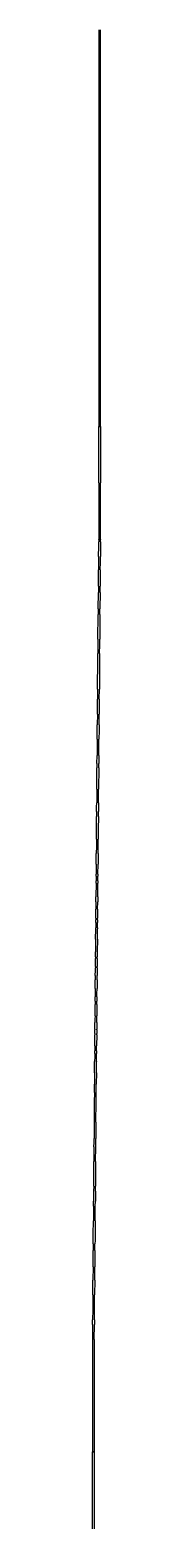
# Model space of a CAD drawing. Header units: metres. Extents: x 2 to 41.4, y 0.9 to 39.
# Drawn here: x 2.022 to 2.026, y 14.035 to 14.698 of the extents above; entities that cross this region are included whole.
import ezdxf

# ---------------------------------------------------------------- set-up
doc = ezdxf.new("R2010")
doc.units = ezdxf.units.M
doc.layers.add('BSA_MATERIAL_SECTION', color=7, linetype='Continuous')

msp = doc.modelspace()

# ---------------------------------------------------------------- linework, layer by layer
at = {"layer": 'BSA_MATERIAL_SECTION'}
for p, q in [((2.025, 14.69761), (2.025, 14.52131)), ((2.0258, 14.52131), (2.0258, 14.69761)), ((2.025, 14.49631), (2.025, 14.52131)), ((2.0254, 14.52131), (2.025, 14.52131)), ((2.0254, 14.52131), (2.025, 14.52131)), ((2.0254, 14.52131), (2.0258, 14.52131)), ((2.0254, 14.52131), (2.0258, 14.52131)), ((2.0258, 14.52131), (2.0258, 14.49631)), ((2.025, 14.49631), (2.025, 14.47131)), ((2.0258, 14.47131), (2.0258, 14.49631)), ((2.02498, 14.46819), (2.02499, 14.46988)), ((2.025, 14.47115), (2.02499, 14.4701)), ((2.02499, 14.46988), (2.02499, 14.4701)), ((2.025, 14.47131), (2.025, 14.47127)), ((2.025, 14.47125), (2.025, 14.47127)), ((2.025, 14.47123), (2.025, 14.47125)), ((2.025, 14.47115), (2.025, 14.47123)), ((2.02579, 14.46988), (2.02578, 14.46819)), ((2.02579, 14.4701), (2.0258, 14.47115)), ((2.02579, 14.4701), (2.02579, 14.46988)), ((2.0258, 14.47127), (2.0258, 14.47131)), ((2.0258, 14.47127), (2.0258, 14.47125)), ((2.0258, 14.47125), (2.0258, 14.47123)), ((2.0258, 14.47123), (2.0258, 14.47115)), ((2.02494, 14.46357), (2.02492, 14.46085)), ((2.02494, 14.46357), (2.02498, 14.46819)), ((2.02572, 14.46085), (2.02574, 14.46357)), ((2.02578, 14.46819), (2.02574, 14.46357)), ((2.02488, 14.45476), (2.0249, 14.45761)), ((2.02492, 14.46085), (2.0249, 14.45761)), ((2.0257, 14.45761), (2.02568, 14.45476)), ((2.0257, 14.45761), (2.02572, 14.46085)), ((2.02484, 14.45039), (2.02482, 14.44759)), ((2.02484, 14.45039), (2.02488, 14.45476)), ((2.02562, 14.44759), (2.02564, 14.45039)), ((2.02568, 14.45476), (2.02564, 14.45039)), ((2.02476, 14.44038), (2.02482, 14.44759)), ((2.02562, 14.44759), (2.02556, 14.44038)), ((2.02465, 14.42684), (2.02474, 14.43776)), ((2.02476, 14.44038), (2.02474, 14.43776)), ((2.02554, 14.43776), (2.02545, 14.42684)), ((2.02554, 14.43776), (2.02556, 14.44038)), ((2.02463, 14.42434), (2.0246, 14.42049)), ((2.02464, 14.42492), (2.02463, 14.42434)), ((2.02465, 14.42684), (2.02464, 14.42492)), ((2.0254, 14.42049), (2.02543, 14.42434)), ((2.02543, 14.42434), (2.02544, 14.42492)), ((2.02544, 14.42492), (2.02545, 14.42684)), ((2.02455, 14.41292), (2.0246, 14.42049)), ((2.0254, 14.42049), (2.02535, 14.41292)), ((2.02452, 14.40946), (2.02455, 14.41292)), ((2.02535, 14.41292), (2.02532, 14.40946)), ((2.02448, 14.40462), (2.02444, 14.40019)), ((2.02448, 14.40462), (2.02452, 14.40946)), ((2.02524, 14.40019), (2.02528, 14.40462)), ((2.02532, 14.40946), (2.02528, 14.40462)), ((2.02439, 14.39352), (2.02442, 14.39674)), ((2.02442, 14.39674), (2.02444, 14.40019)), ((2.02522, 14.39674), (2.02519, 14.39352)), ((2.02524, 14.40019), (2.02522, 14.39674)), ((2.02439, 14.39352), (2.02435, 14.38875)), ((2.02515, 14.38875), (2.02519, 14.39352)), ((2.0243, 14.38239), (2.02433, 14.38627)), ((2.02433, 14.38627), (2.02435, 14.38875)), ((2.02513, 14.38627), (2.0251, 14.38239)), ((2.02515, 14.38875), (2.02513, 14.38627)), ((2.0243, 14.38239), (2.02425, 14.37524)), ((2.02505, 14.37524), (2.0251, 14.38239)), ((2.02421, 14.37071), (2.0242, 14.3697)), ((2.02422, 14.37156), (2.02421, 14.37071)), ((2.02422, 14.37156), (2.02425, 14.37524)), ((2.025, 14.3697), (2.02501, 14.37071)), ((2.02501, 14.37071), (2.02502, 14.37156)), ((2.02505, 14.37524), (2.02502, 14.37156)), ((2.02414, 14.36018), (2.0242, 14.3697)), ((2.025, 14.3697), (2.02494, 14.36018)), ((2.02414, 14.36018), (2.02409, 14.35411)), ((2.02489, 14.35411), (2.02494, 14.36018)), ((2.02405, 14.35025), (2.02403, 14.34806)), ((2.02405, 14.35025), (2.02407, 14.35234)), ((2.02407, 14.35234), (2.02409, 14.35411)), ((2.02483, 14.34806), (2.02485, 14.35025)), ((2.02487, 14.35234), (2.02485, 14.35025)), ((2.02489, 14.35411), (2.02487, 14.35234)), ((2.02395, 14.33794), (2.02401, 14.34351)), ((2.02401, 14.34351), (2.02403, 14.34684)), ((2.02403, 14.34684), (2.02403, 14.34806)), ((2.02481, 14.34351), (2.02475, 14.33794)), ((2.02483, 14.34684), (2.02481, 14.34351)), ((2.02483, 14.34806), (2.02483, 14.34684)), ((2.02395, 14.33794), (2.02393, 14.33472)), ((2.02473, 14.33472), (2.02475, 14.33794)), ((2.02389, 14.3293), (2.0239, 14.3316)), ((2.02393, 14.33472), (2.0239, 14.3316)), ((2.0247, 14.3316), (2.02469, 14.3293)), ((2.0247, 14.3316), (2.02473, 14.33472)), ((2.02387, 14.32684), (2.02384, 14.3225)), ((2.02387, 14.32684), (2.02389, 14.3293)), ((2.02464, 14.3225), (2.02467, 14.32684)), ((2.02469, 14.3293), (2.02467, 14.32684)), ((2.0238, 14.3184), (2.02375, 14.31236)), ((2.0238, 14.3184), (2.02381, 14.31944)), ((2.02383, 14.32154), (2.02381, 14.31944)), ((2.02383, 14.32191), (2.02384, 14.3225)), ((2.02383, 14.32154), (2.02383, 14.32191)), ((2.02455, 14.31236), (2.0246, 14.3184)), ((2.02461, 14.31944), (2.0246, 14.3184)), ((2.02461, 14.31944), (2.02463, 14.32154)), ((2.02464, 14.3225), (2.02463, 14.32191)), ((2.02463, 14.32191), (2.02463, 14.32154)), ((2.02373, 14.31017), (2.02374, 14.31119)), ((2.02374, 14.31119), (2.02375, 14.31236)), ((2.02454, 14.31119), (2.02453, 14.31017)), ((2.02455, 14.31236), (2.02454, 14.31119)), ((2.02367, 14.30287), (2.02372, 14.30684)), ((2.02373, 14.31017), (2.02372, 14.30684)), ((2.02452, 14.30684), (2.02447, 14.30287)), ((2.02452, 14.30684), (2.02453, 14.31017)), ((2.0236, 14.29351), (2.02364, 14.29811)), ((2.02366, 14.30091), (2.02364, 14.2986)), ((2.02364, 14.29838), (2.02364, 14.2986)), ((2.02364, 14.29811), (2.02364, 14.29838)), ((2.02366, 14.30091), (2.02367, 14.30213)), ((2.02367, 14.30287), (2.02367, 14.30269)), ((2.02367, 14.30269), (2.02367, 14.30213)), ((2.0244, 14.29351), (2.02444, 14.29811)), ((2.02444, 14.2986), (2.02446, 14.30091)), ((2.02444, 14.2986), (2.02444, 14.29838)), ((2.02444, 14.29838), (2.02444, 14.29811)), ((2.02447, 14.30213), (2.02446, 14.30091)), ((2.02447, 14.30269), (2.02447, 14.30287)), ((2.02447, 14.30213), (2.02447, 14.30269)), ((2.0236, 14.29351), (2.02357, 14.288)), ((2.0244, 14.29351), (2.02437, 14.288)), ((2.02351, 14.28139), (2.02354, 14.28495)), ((2.02354, 14.28564), (2.02357, 14.288)), ((2.02354, 14.28564), (2.02354, 14.28518)), ((2.02354, 14.28518), (2.02354, 14.28495)), ((2.02434, 14.28495), (2.02431, 14.28139)), ((2.02437, 14.288), (2.02434, 14.28564)), ((2.02434, 14.28518), (2.02434, 14.28564)), ((2.02434, 14.28495), (2.02434, 14.28518)), ((2.02348, 14.27738), (2.02346, 14.27552)), ((2.02348, 14.27738), (2.0235, 14.27959)), ((2.0235, 14.27959), (2.02351, 14.28075)), ((2.02351, 14.28139), (2.02351, 14.28075)), ((2.02426, 14.27552), (2.02428, 14.27738)), ((2.0243, 14.27959), (2.02428, 14.27738)), ((2.02431, 14.28075), (2.0243, 14.27959)), ((2.02431, 14.28075), (2.02431, 14.28139)), ((2.02343, 14.27159), (2.02342, 14.26932)), ((2.02343, 14.27159), (2.02345, 14.27364)), ((2.02345, 14.27364), (2.02346, 14.27552)), ((2.02422, 14.26932), (2.02423, 14.27159)), ((2.02425, 14.27364), (2.02423, 14.27159)), ((2.02426, 14.27552), (2.02425, 14.27364)), ((2.0234, 14.26606), (2.02338, 14.26455)), ((2.02338, 14.26382), (2.02338, 14.26455)), ((2.0234, 14.26606), (2.02341, 14.268)), ((2.02342, 14.26932), (2.02341, 14.268)), ((2.02418, 14.26455), (2.0242, 14.26606)), ((2.02418, 14.26455), (2.02418, 14.26382)), ((2.02421, 14.268), (2.0242, 14.26606)), ((2.02421, 14.268), (2.02422, 14.26932)), ((2.02333, 14.25805), (2.02332, 14.25654)), ((2.02334, 14.2595), (2.02333, 14.25805)), ((2.02334, 14.2595), (2.02337, 14.26268)), ((2.02337, 14.26268), (2.02338, 14.26382)), ((2.02412, 14.25654), (2.02413, 14.25805)), ((2.02413, 14.25805), (2.02414, 14.2595)), ((2.02417, 14.26268), (2.02414, 14.2595)), ((2.02418, 14.26382), (2.02417, 14.26268)), ((2.02323, 14.24614), (2.02328, 14.25112)), ((2.02328, 14.25167), (2.02329, 14.25324)), ((2.02328, 14.25167), (2.02328, 14.25112)), ((2.02329, 14.25355), (2.02332, 14.25654)), ((2.02329, 14.25355), (2.02329, 14.25324)), ((2.02408, 14.25112), (2.02403, 14.24614)), ((2.02409, 14.25324), (2.02408, 14.25167)), ((2.02408, 14.25112), (2.02408, 14.25167)), ((2.02412, 14.25654), (2.02409, 14.25355)), ((2.02409, 14.25324), (2.02409, 14.25355)), ((2.02323, 14.24614), (2.02321, 14.24396)), ((2.02401, 14.24396), (2.02403, 14.24614)), ((2.02313, 14.23424), (2.02318, 14.239)), ((2.0232, 14.24133), (2.02318, 14.23924)), ((2.02318, 14.239), (2.02318, 14.23924)), ((2.0232, 14.24278), (2.02321, 14.24312)), ((2.0232, 14.24278), (2.0232, 14.24133)), ((2.02321, 14.24312), (2.02321, 14.24396)), ((2.02393, 14.23424), (2.02398, 14.239)), ((2.02398, 14.23924), (2.024, 14.24133)), ((2.02398, 14.23924), (2.02398, 14.239)), ((2.02401, 14.24312), (2.024, 14.24278)), ((2.024, 14.24133), (2.024, 14.24278)), ((2.02401, 14.24396), (2.02401, 14.24312)), ((2.02313, 14.23424), (2.0231, 14.22912)), ((2.02393, 14.23424), (2.0239, 14.22912)), ((2.02306, 14.22546), (2.02303, 14.22107)), ((2.02306, 14.22546), (2.0231, 14.22912)), ((2.02383, 14.22107), (2.02386, 14.22546)), ((2.02386, 14.22546), (2.0239, 14.22912)), ((2.02303, 14.22107), (2.02296, 14.21229)), ((2.02376, 14.21229), (2.02383, 14.22107)), ((2.02296, 14.21229), (2.02291, 14.20497)), ((2.02376, 14.21229), (2.02371, 14.20497)), ((2.02289, 14.20314), (2.02291, 14.20497)), ((2.02369, 14.20314), (2.02371, 14.20497)), ((2.02287, 14.20131), (2.02282, 14.19473)), ((2.02287, 14.20131), (2.02289, 14.20314)), ((2.02362, 14.19473), (2.02367, 14.20131)), ((2.02367, 14.20131), (2.02369, 14.20314)), ((2.02277, 14.18814), (2.02282, 14.19473)), ((2.02362, 14.19473), (2.02357, 14.18814)), ((2.02274, 14.18485), (2.02277, 14.18814)), ((2.02274, 14.18375), (2.02274, 14.18485)), ((2.02357, 14.18814), (2.02354, 14.18485)), ((2.02354, 14.18485), (2.02354, 14.18375)), ((2.02272, 14.18156), (2.0227, 14.17717)), ((2.02274, 14.18375), (2.02272, 14.18156)), ((2.02352, 14.18156), (2.0235, 14.17717)), ((2.02352, 14.18156), (2.02354, 14.18375)), ((2.02265, 14.17278), (2.02261, 14.16839)), ((2.02267, 14.17497), (2.02265, 14.17278)), ((2.02267, 14.17497), (2.0227, 14.17717)), ((2.02341, 14.16839), (2.02345, 14.17278)), ((2.02345, 14.17278), (2.02347, 14.17497)), ((2.02347, 14.17497), (2.0235, 14.17717)), ((2.02257, 14.16253), (2.02261, 14.16839)), ((2.02341, 14.16839), (2.02337, 14.16253)), ((2.02253, 14.15814), (2.02251, 14.15522)), ((2.02253, 14.15814), (2.02255, 14.15961)), ((2.02255, 14.15961), (2.02257, 14.16253)), ((2.02331, 14.15522), (2.02333, 14.15814)), ((2.02335, 14.15961), (2.02333, 14.15814)), ((2.02337, 14.16253), (2.02335, 14.15961)), ((2.02248, 14.15083), (2.02249, 14.15229)), ((2.02249, 14.15229), (2.02251, 14.15522)), ((2.02329, 14.15229), (2.02328, 14.15083)), ((2.02331, 14.15522), (2.02329, 14.15229)), ((2.02245, 14.1479), (2.02241, 14.14205)), ((2.02245, 14.1479), (2.02248, 14.15083)), ((2.02321, 14.14205), (2.02325, 14.1479)), ((2.02328, 14.15083), (2.02325, 14.1479)), ((2.02236, 14.13546), (2.02241, 14.14205)), ((2.02321, 14.14205), (2.02316, 14.13546)), ((2.02234, 14.13327), (2.0223, 14.12888)), ((2.02236, 14.13546), (2.02234, 14.13327)), ((2.0231, 14.12888), (2.02314, 14.13327)), ((2.02314, 14.13327), (2.02316, 14.13546)), ((2.0223, 14.12888), (2.02227, 14.12449)), ((2.02307, 14.12449), (2.0231, 14.12888)), ((2.02225, 14.12229), (2.0222, 14.11571)), ((2.02225, 14.12229), (2.02227, 14.12449)), ((2.023, 14.11571), (2.02305, 14.12229)), ((2.02307, 14.12449), (2.02305, 14.12229)), ((2.0222, 14.11571), (2.0222, 14.06571)), ((2.023, 14.11571), (2.023, 14.06571)), ((2.0222, 14.06571), (2.0226, 14.06571)), ((2.0222, 13.53231), (2.0222, 14.06571)), ((2.0226, 14.06571), (2.0222, 14.06571)), ((2.023, 14.06571), (2.0226, 14.06571)), ((2.0226, 14.06571), (2.023, 14.06571)), ((2.023, 14.06571), (2.023, 13.53231))]:
    msp.add_line(p, q, dxfattribs=at)

doc.saveas('drawing.dxf')
